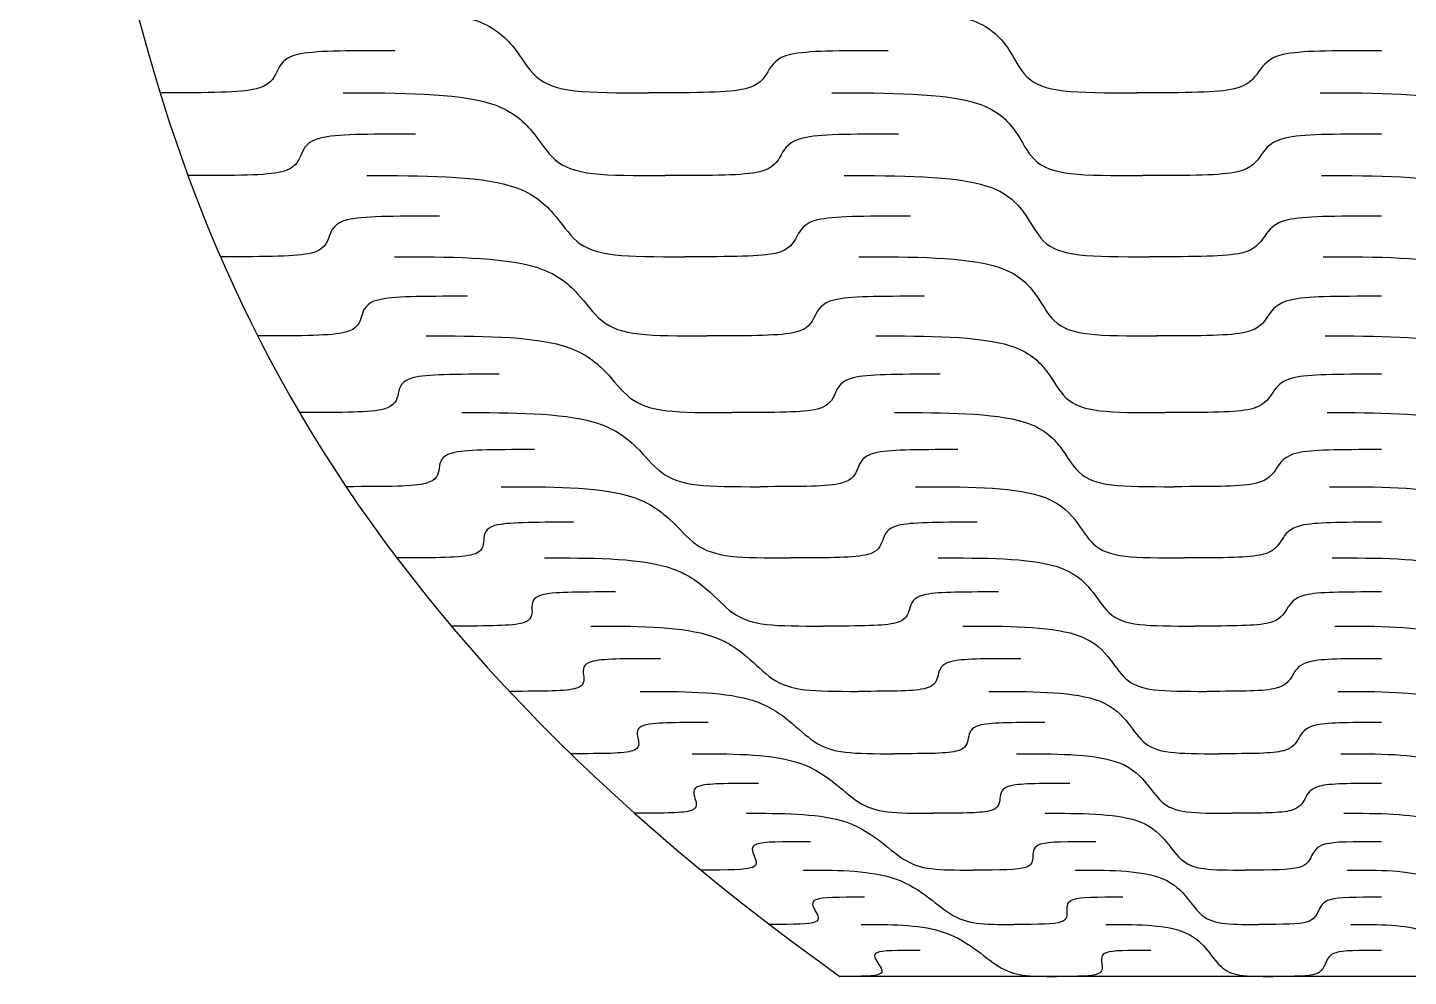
# Model space of a CAD drawing. Extents: x 0.4 to 17.3, y 0.4 to 6.1.
# Drawn here: x 8.953 to 11.06, y 0.36 to 1.807 of the extents above; entities that cross this region are included whole.
import ezdxf

# ---------------------------------------------------------------- set-up
doc = ezdxf.new("R2010")
doc.units = 0
doc.header["$MEASUREMENT"] = 0
doc.layers.add('DEFAULT', color=7, linetype='CONTINUOUS')

msp = doc.modelspace()

# ---------------------------------------------------------------- linework, layer by layer
at = {"layer": 'DEFAULT'}
msp.add_lwpolyline([(11.8448, 0.3601), (10.1921, 0.3601)], dxfattribs=at)
for points, knots in [([(8.9526, 4.4919), (8.9526, 3.3114), (8.9526, 2.7212), (9.0559, 2.1309), (9.1592, 1.5406), (9.3658, 0.9504), (10.1921, 0.3601)], [0, 0, 0, 0, 1, 1, 1, 2, 2, 2, 2]), ([(9.4034, 1.8363), (9.4905, 1.8363), (9.5778, 1.8363), (9.6316, 1.8198), (9.6629, 1.8102), (9.681, 1.7939), (9.6945, 1.7768), (9.7071, 1.7609), (9.716, 1.7445), (9.7287, 1.7329), (9.7558, 1.7081), (9.8021, 1.7079), (9.9001, 1.7079)], [0, 0, 0, 0, 1, 1, 1, 2, 2, 2, 3, 3, 3, 4, 4, 4, 4]), ([(10.1634, 1.8363), (10.2506, 1.8363), (10.3378, 1.8363), (10.3897, 1.8198), (10.4199, 1.8102), (10.4363, 1.7939), (10.4479, 1.7768), (10.4586, 1.7609), (10.4656, 1.7445), (10.4771, 1.7329), (10.5013, 1.7081), (10.5476, 1.7079), (10.6457, 1.7079)], [0, 0, 0, 0, 1, 1, 1, 2, 2, 2, 3, 3, 3, 4, 4, 4, 4]), ([(10.9235, 1.8363), (11.0106, 1.8363), (11.0978, 1.8363), (11.1479, 1.8198), (11.177, 1.8102), (11.1915, 1.7939), (11.2012, 1.7768), (11.2102, 1.7609), (11.2153, 1.7445), (11.2254, 1.7329), (11.2469, 1.7081), (11.2932, 1.7079), (11.3912, 1.7079)], [0, 0, 0, 0, 1, 1, 1, 2, 2, 2, 3, 3, 3, 4, 4, 4, 4]), ([(9.5129, 1.7721), (9.4354, 1.7721), (9.3898, 1.7721), (9.3645, 1.7662), (9.3437, 1.7612), (9.338, 1.7509), (9.3328, 1.74), (9.3277, 1.7292), (9.322, 1.7188), (9.3014, 1.7139), (9.2764, 1.7079), (9.2313, 1.7079), (9.1546, 1.7079)], [0, 0, 0, 0, 1, 1, 1, 2, 2, 2, 3, 3, 3, 4, 4, 4, 4]), ([(10.2657, 1.7721), (10.1882, 1.7721), (10.1426, 1.7721), (10.1166, 1.7662), (10.0953, 1.7612), (10.0884, 1.7509), (10.082, 1.74), (10.0756, 1.7292), (10.0688, 1.7188), (10.0477, 1.7139), (10.0219, 1.7079), (9.9768, 1.7079), (9.9001, 1.7079)], [0, 0, 0, 0, 1, 1, 1, 2, 2, 2, 3, 3, 3, 4, 4, 4, 4]), ([(11.0185, 1.7721), (10.941, 1.7721), (10.8954, 1.7721), (10.8687, 1.7662), (10.8468, 1.7612), (10.8388, 1.7509), (10.8312, 1.74), (10.8235, 1.7292), (10.8156, 1.7188), (10.7939, 1.7139), (10.7675, 1.7079), (10.7224, 1.7079), (10.6457, 1.7079)], [0, 0, 0, 0, 1, 1, 1, 2, 2, 2, 3, 3, 3, 4, 4, 4, 4]), ([(9.4342, 1.7079), (9.5197, 1.7079), (9.6053, 1.7079), (9.6587, 1.6917), (9.6897, 1.6822), (9.7082, 1.6662), (9.7221, 1.6494), (9.735, 1.6338), (9.7443, 1.6176), (9.7573, 1.6061), (9.7847, 1.5818), (9.8299, 1.5816), (9.9257, 1.5816)], [0, 0, 0, 0, 1, 1, 1, 2, 2, 2, 3, 3, 3, 4, 4, 4, 4]), ([(10.1797, 1.7079), (10.2652, 1.7079), (10.3508, 1.7079), (10.402, 1.6917), (10.4318, 1.6822), (10.4481, 1.6662), (10.4597, 1.6494), (10.4705, 1.6338), (10.4777, 1.6176), (10.4891, 1.6061), (10.5132, 1.5818), (10.5584, 1.5816), (10.6542, 1.5816)], [0, 0, 0, 0, 1, 1, 1, 2, 2, 2, 3, 3, 3, 4, 4, 4, 4]), ([(10.9253, 1.7079), (11.0107, 1.7079), (11.0964, 1.7079), (11.1454, 1.6917), (11.1739, 1.6822), (11.188, 1.6662), (11.1974, 1.6494), (11.2061, 1.6338), (11.211, 1.6176), (11.2209, 1.6061), (11.2417, 1.5818), (11.2869, 1.5816), (11.3827, 1.5816)], [0, 0, 0, 0, 1, 1, 1, 2, 2, 2, 3, 3, 3, 4, 4, 4, 4]), ([(9.5444, 1.6448), (9.4686, 1.6448), (9.424, 1.6448), (9.3995, 1.6389), (9.3793, 1.6341), (9.3743, 1.6239), (9.3698, 1.6132), (9.3653, 1.6025), (9.3603, 1.5923), (9.3404, 1.5874), (9.3162, 1.5816), (9.2722, 1.5816), (9.1972, 1.5816)], [0, 0, 0, 0, 1, 1, 1, 2, 2, 2, 3, 3, 3, 4, 4, 4, 4]), ([(10.2814, 1.6448), (10.2056, 1.6448), (10.161, 1.6448), (10.1357, 1.6389), (10.1149, 1.6341), (10.1085, 1.6239), (10.1025, 1.6132), (10.0966, 1.6025), (10.0902, 1.5923), (10.0697, 1.5874), (10.0447, 1.5816), (10.0006, 1.5816), (9.9257, 1.5816)], [0, 0, 0, 0, 1, 1, 1, 2, 2, 2, 3, 3, 3, 4, 4, 4, 4]), ([(11.0185, 1.6448), (10.9426, 1.6448), (10.898, 1.6448), (10.8719, 1.6389), (10.8505, 1.6341), (10.8427, 1.6239), (10.8353, 1.6132), (10.8279, 1.6025), (10.8202, 1.5923), (10.799, 1.5874), (10.7732, 1.5816), (10.7291, 1.5816), (10.6542, 1.5816)], [0, 0, 0, 0, 1, 1, 1, 2, 2, 2, 3, 3, 3, 4, 4, 4, 4]), ([(9.4704, 1.5816), (9.5539, 1.5816), (9.6376, 1.5816), (9.6905, 1.5657), (9.7213, 1.5564), (9.74, 1.5407), (9.7543, 1.5242), (9.7676, 1.5089), (9.7774, 1.4931), (9.7905, 1.4818), (9.8183, 1.4579), (9.8623, 1.4578), (9.9555, 1.4578)], [0, 0, 0, 0, 1, 1, 1, 2, 2, 2, 3, 3, 3, 4, 4, 4, 4]), ([(10.1989, 1.5816), (10.2824, 1.5816), (10.3661, 1.5816), (10.4165, 1.5657), (10.4458, 1.5564), (10.4619, 1.5407), (10.4736, 1.5242), (10.4845, 1.5089), (10.4917, 1.4931), (10.503, 1.4818), (10.527, 1.4579), (10.5709, 1.4578), (10.6641, 1.4578)], [0, 0, 0, 0, 1, 1, 1, 2, 2, 2, 3, 3, 3, 4, 4, 4, 4]), ([(10.9274, 1.5816), (11.0109, 1.5816), (11.0946, 1.5816), (11.1424, 1.5657), (11.1702, 1.5564), (11.1839, 1.5407), (11.1929, 1.5242), (11.2013, 1.5089), (11.206, 1.4931), (11.2155, 1.4818), (11.2356, 1.4579), (11.2796, 1.4578), (11.3728, 1.4578)], [0, 0, 0, 0, 1, 1, 1, 2, 2, 2, 3, 3, 3, 4, 4, 4, 4]), ([(9.5813, 1.5197), (9.5074, 1.5197), (9.4638, 1.5197), (9.4403, 1.5139), (9.4209, 1.5092), (9.4166, 1.4992), (9.4128, 1.4887), (9.409, 1.4783), (9.4048, 1.4683), (9.3857, 1.4635), (9.3626, 1.4578), (9.3197, 1.4578), (9.2468, 1.4578)], [0, 0, 0, 0, 1, 1, 1, 2, 2, 2, 3, 3, 3, 4, 4, 4, 4]), ([(10.2999, 1.5197), (10.2259, 1.5197), (10.1824, 1.5197), (10.1579, 1.5139), (10.1378, 1.5092), (10.1319, 1.4992), (10.1264, 1.4887), (10.121, 1.4783), (10.1151, 1.4683), (10.0953, 1.4635), (10.0712, 1.4578), (10.0284, 1.4578), (9.9555, 1.4578)], [0, 0, 0, 0, 1, 1, 1, 2, 2, 2, 3, 3, 3, 4, 4, 4, 4]), ([(11.0185, 1.5197), (10.9445, 1.5197), (10.901, 1.5197), (10.8756, 1.5139), (10.8547, 1.5092), (10.8472, 1.4992), (10.8401, 1.4887), (10.8329, 1.4783), (10.8255, 1.4683), (10.8049, 1.4635), (10.7799, 1.4578), (10.737, 1.4578), (10.6641, 1.4578)], [0, 0, 0, 0, 1, 1, 1, 2, 2, 2, 3, 3, 3, 4, 4, 4, 4]), ([(9.5125, 1.4578), (9.5938, 1.4578), (9.6752, 1.4578), (9.7275, 1.4423), (9.7579, 1.4332), (9.7768, 1.4179), (9.7915, 1.4019), (9.8052, 1.3869), (9.8154, 1.3715), (9.8287, 1.3605), (9.8567, 1.3373), (9.8993, 1.3371), (9.9895, 1.3371)], [0, 0, 0, 0, 1, 1, 1, 2, 2, 2, 3, 3, 3, 4, 4, 4, 4]), ([(10.2212, 1.4578), (10.3025, 1.4578), (10.3839, 1.4578), (10.4332, 1.4423), (10.4619, 1.4332), (10.478, 1.4179), (10.4896, 1.4019), (10.5005, 1.3869), (10.5079, 1.3715), (10.519, 1.3605), (10.5427, 1.3373), (10.5852, 1.3371), (10.6755, 1.3371)], [0, 0, 0, 0, 1, 1, 1, 2, 2, 2, 3, 3, 3, 4, 4, 4, 4]), ([(10.9299, 1.4578), (11.0111, 1.4578), (11.0926, 1.4578), (11.139, 1.4423), (11.1659, 1.4332), (11.1791, 1.4179), (11.1878, 1.4019), (11.1958, 1.3869), (11.2003, 1.3715), (11.2094, 1.3605), (11.2287, 1.3373), (11.2712, 1.3371), (11.3614, 1.3371)], [0, 0, 0, 0, 1, 1, 1, 2, 2, 2, 3, 3, 3, 4, 4, 4, 4]), ([(9.6238, 1.3975), (9.5521, 1.3975), (9.5098, 1.3975), (9.4874, 1.3918), (9.4689, 1.3872), (9.4653, 1.3775), (9.4623, 1.3673), (9.4593, 1.3571), (9.4558, 1.3473), (9.4377, 1.3427), (9.4156, 1.3371), (9.3741, 1.3371), (9.3036, 1.3371)], [0, 0, 0, 0, 1, 1, 1, 2, 2, 2, 3, 3, 3, 4, 4, 4, 4]), ([(10.3211, 1.3975), (10.2494, 1.3975), (10.2071, 1.3975), (10.1836, 1.3918), (10.1642, 1.3872), (10.1588, 1.3775), (10.1539, 1.3673), (10.149, 1.3571), (10.1437, 1.3473), (10.1247, 1.3427), (10.1016, 1.3371), (10.0601, 1.3371), (9.9895, 1.3371)], [0, 0, 0, 0, 1, 1, 1, 2, 2, 2, 3, 3, 3, 4, 4, 4, 4]), ([(11.0185, 1.3975), (10.9467, 1.3975), (10.9045, 1.3975), (10.8799, 1.3918), (10.8596, 1.3872), (10.8524, 1.3775), (10.8455, 1.3673), (10.8387, 1.3571), (10.8316, 1.3473), (10.8117, 1.3427), (10.7875, 1.3371), (10.746, 1.3371), (10.6755, 1.3371)], [0, 0, 0, 0, 1, 1, 1, 2, 2, 2, 3, 3, 3, 4, 4, 4, 4]), ([(9.5608, 1.3371), (9.6394, 1.3371), (9.7183, 1.3371), (9.7697, 1.3221), (9.7996, 1.3133), (9.8187, 1.2985), (9.8338, 1.2829), (9.8477, 1.2684), (9.8585, 1.2535), (9.8718, 1.2428), (9.9001, 1.2203), (9.941, 1.2201), (10.0279, 1.2201)], [0, 0, 0, 0, 1, 1, 1, 2, 2, 2, 3, 3, 3, 4, 4, 4, 4]), ([(10.2468, 1.3371), (10.3254, 1.3371), (10.4043, 1.3371), (10.4523, 1.3221), (10.4803, 1.3133), (10.4962, 1.2985), (10.5078, 1.2829), (10.5187, 1.2684), (10.5261, 1.2535), (10.5371, 1.2428), (10.5605, 1.2203), (10.6014, 1.2201), (10.6883, 1.2201)], [0, 0, 0, 0, 1, 1, 1, 2, 2, 2, 3, 3, 3, 4, 4, 4, 4]), ([(10.9327, 1.3371), (11.0114, 1.3371), (11.0902, 1.3371), (11.135, 1.3221), (11.1611, 1.3133), (11.1737, 1.2985), (11.1819, 1.2829), (11.1896, 1.2684), (11.1938, 1.2535), (11.2025, 1.2428), (11.2209, 1.2203), (11.2618, 1.2201), (11.3486, 1.2201)], [0, 0, 0, 0, 1, 1, 1, 2, 2, 2, 3, 3, 3, 4, 4, 4, 4]), ([(9.6721, 1.2786), (9.6029, 1.2786), (9.5621, 1.2786), (9.5407, 1.2732), (9.5232, 1.2687), (9.5204, 1.2593), (9.5182, 1.2494), (9.516, 1.2395), (9.5134, 1.23), (9.4962, 1.2255), (9.4754, 1.2201), (9.4354, 1.2201), (9.3675, 1.2201)], [0, 0, 0, 0, 1, 1, 1, 2, 2, 2, 3, 3, 3, 4, 4, 4, 4]), ([(10.3453, 1.2786), (10.276, 1.2786), (10.2352, 1.2786), (10.2127, 1.2732), (10.1942, 1.2687), (10.1893, 1.2593), (10.185, 1.2494), (10.1806, 1.2395), (10.1759, 1.23), (10.1578, 1.2255), (10.1357, 1.2201), (10.0958, 1.2201), (10.0279, 1.2201)], [0, 0, 0, 0, 1, 1, 1, 2, 2, 2, 3, 3, 3, 4, 4, 4, 4]), ([(11.0185, 1.2786), (10.9492, 1.2786), (10.9084, 1.2786), (10.8847, 1.2732), (10.8652, 1.2687), (10.8583, 1.2593), (10.8518, 1.2494), (10.8452, 1.2395), (10.8384, 1.23), (10.8193, 1.2255), (10.7961, 1.2201), (10.7562, 1.2201), (10.6883, 1.2201)], [0, 0, 0, 0, 1, 1, 1, 2, 2, 2, 3, 3, 3, 4, 4, 4, 4]), ([(9.6152, 1.2201), (9.6909, 1.2201), (9.7668, 1.2201), (9.8171, 1.2056), (9.8464, 1.1971), (9.8656, 1.1828), (9.881, 1.1678), (9.8952, 1.1538), (9.9064, 1.1394), (9.9197, 1.1291), (9.9481, 1.1073), (9.9873, 1.1071), (10.0704, 1.1071)], [0, 0, 0, 0, 1, 1, 1, 2, 2, 2, 3, 3, 3, 4, 4, 4, 4]), ([(10.2755, 1.2201), (10.3512, 1.2201), (10.4272, 1.2201), (10.4738, 1.2056), (10.501, 1.1971), (10.5166, 1.1828), (10.5282, 1.1678), (10.5389, 1.1538), (10.5465, 1.1394), (10.5573, 1.1291), (10.5802, 1.1073), (10.6193, 1.1071), (10.7024, 1.1071)], [0, 0, 0, 0, 1, 1, 1, 2, 2, 2, 3, 3, 3, 4, 4, 4, 4]), ([(10.9359, 1.2201), (11.0116, 1.2201), (11.0876, 1.2201), (11.1306, 1.2056), (11.1556, 1.1971), (11.1676, 1.1828), (11.1754, 1.1678), (11.1827, 1.1538), (11.1866, 1.1394), (11.1948, 1.1291), (11.2122, 1.1073), (11.2513, 1.1071), (11.3345, 1.1071)], [0, 0, 0, 0, 1, 1, 1, 2, 2, 2, 3, 3, 3, 4, 4, 4, 4]), ([(9.7261, 1.1636), (9.6596, 1.1636), (9.6204, 1.1636), (9.6003, 1.1584), (9.5838, 1.1541), (9.5818, 1.1449), (9.5805, 1.1354), (9.5791, 1.1258), (9.5772, 1.1167), (9.5612, 1.1124), (9.5416, 1.1071), (9.5034, 1.1071), (9.4384, 1.1071)], [0, 0, 0, 0, 1, 1, 1, 2, 2, 2, 3, 3, 3, 4, 4, 4, 4]), ([(10.3723, 1.1636), (10.3058, 1.1636), (10.2666, 1.1636), (10.2452, 1.1584), (10.2276, 1.1541), (10.2233, 1.1449), (10.2196, 1.1354), (10.2158, 1.1258), (10.2117, 1.1167), (10.1945, 1.1124), (10.1736, 1.1071), (10.1354, 1.1071), (10.0704, 1.1071)], [0, 0, 0, 0, 1, 1, 1, 2, 2, 2, 3, 3, 3, 4, 4, 4, 4]), ([(11.0185, 1.1636), (10.952, 1.1636), (10.9128, 1.1636), (10.8901, 1.1584), (10.8714, 1.1541), (10.8648, 1.1449), (10.8587, 1.1354), (10.8525, 1.1258), (10.8461, 1.1167), (10.8278, 1.1124), (10.8057, 1.1071), (10.7674, 1.1071), (10.7024, 1.1071)], [0, 0, 0, 0, 1, 1, 1, 2, 2, 2, 3, 3, 3, 4, 4, 4, 4]), ([(9.6754, 1.1071), (9.7479, 1.1071), (9.8206, 1.1071), (9.8696, 1.0932), (9.8981, 1.0851), (9.9174, 1.0713), (9.9329, 1.0568), (9.9474, 1.0434), (9.9589, 1.0295), (9.9722, 1.0196), (10.0005, 0.9987), (10.0378, 0.9985), (10.1169, 0.9985)], [0, 0, 0, 0, 1, 1, 1, 2, 2, 2, 3, 3, 3, 4, 4, 4, 4]), ([(10.3074, 1.1071), (10.3799, 1.1071), (10.4526, 1.1071), (10.4976, 1.0932), (10.5238, 1.0851), (10.5392, 1.0713), (10.5506, 1.0568), (10.5612, 1.0434), (10.5687, 1.0295), (10.5793, 1.0196), (10.6016, 0.9987), (10.6389, 0.9985), (10.7179, 0.9985)], [0, 0, 0, 0, 1, 1, 1, 2, 2, 2, 3, 3, 3, 4, 4, 4, 4]), ([(10.9394, 1.1071), (11.0119, 1.1071), (11.0846, 1.1071), (11.1257, 1.0932), (11.1496, 1.0851), (11.161, 1.0713), (11.1683, 1.0568), (11.1751, 1.0434), (11.1786, 1.0295), (11.1864, 1.0196), (11.2027, 0.9987), (11.2399, 0.9985), (11.319, 0.9985)], [0, 0, 0, 0, 1, 1, 1, 2, 2, 2, 3, 3, 3, 4, 4, 4, 4]), ([(9.7854, 1.0528), (9.7219, 1.0528), (9.6846, 1.0528), (9.6658, 1.0478), (9.6504, 1.0437), (9.6492, 1.0349), (9.6486, 1.0257), (9.6481, 1.0165), (9.6471, 1.0077), (9.6321, 1.0036), (9.6139, 0.9985), (9.5776, 0.9985), (9.5158, 0.9985)], [0, 0, 0, 0, 1, 1, 1, 2, 2, 2, 3, 3, 3, 4, 4, 4, 4]), ([(10.4019, 1.0528), (10.3385, 1.0528), (10.3011, 1.0528), (10.2809, 1.0478), (10.2643, 1.0437), (10.2606, 1.0349), (10.2575, 1.0257), (10.2543, 1.0165), (10.2507, 1.0077), (10.2346, 1.0036), (10.215, 0.9985), (10.1787, 0.9985), (10.1169, 0.9985)], [0, 0, 0, 0, 1, 1, 1, 2, 2, 2, 3, 3, 3, 4, 4, 4, 4]), ([(11.0185, 1.0528), (10.955, 1.0528), (10.9176, 1.0528), (10.896, 1.0478), (10.8782, 1.0437), (10.872, 1.0349), (10.8663, 1.0257), (10.8605, 1.0165), (10.8544, 1.0077), (10.8371, 1.0036), (10.8161, 0.9985), (10.7797, 0.9985), (10.7179, 0.9985)], [0, 0, 0, 0, 1, 1, 1, 2, 2, 2, 3, 3, 3, 4, 4, 4, 4]), ([(9.7412, 0.9985), (9.8101, 0.9985), (9.8793, 0.9985), (9.9268, 0.9852), (9.9544, 0.9774), (9.9736, 0.9642), (9.9893, 0.9503), (10.0038, 0.9374), (10.0156, 0.9241), (10.0289, 0.9147), (10.057, 0.8946), (10.0922, 0.8945), (10.1669, 0.8945)], [0, 0, 0, 0, 1, 1, 1, 2, 2, 2, 3, 3, 3, 4, 4, 4, 4]), ([(10.3423, 0.9985), (10.4112, 0.9985), (10.4804, 0.9985), (10.5236, 0.9852), (10.5487, 0.9774), (10.5636, 0.9642), (10.5749, 0.9503), (10.5853, 0.9374), (10.5928, 0.9241), (10.6031, 0.9147), (10.6248, 0.8946), (10.6599, 0.8945), (10.7346, 0.8945)], [0, 0, 0, 0, 1, 1, 1, 2, 2, 2, 3, 3, 3, 4, 4, 4, 4]), ([(10.9433, 0.9985), (11.0122, 0.9985), (11.0814, 0.9985), (11.1203, 0.9852), (11.143, 0.9774), (11.1537, 0.9642), (11.1605, 0.9503), (11.1668, 0.9374), (11.1701, 0.9241), (11.1773, 0.9147), (11.1926, 0.8946), (11.2276, 0.8945), (11.3023, 0.8945)], [0, 0, 0, 0, 1, 1, 1, 2, 2, 2, 3, 3, 3, 4, 4, 4, 4]), ([(9.8497, 0.9465), (9.7895, 0.9465), (9.7541, 0.9465), (9.7368, 0.9417), (9.7225, 0.9377), (9.7221, 0.9293), (9.7223, 0.9205), (9.7226, 0.9117), (9.7223, 0.9033), (9.7086, 0.8993), (9.6919, 0.8945), (9.6575, 0.8945), (9.5992, 0.8945)], [0, 0, 0, 0, 1, 1, 1, 2, 2, 2, 3, 3, 3, 4, 4, 4, 4]), ([(10.4341, 0.9465), (10.3739, 0.9465), (10.3385, 0.9465), (10.3196, 0.9417), (10.304, 0.9377), (10.301, 0.9293), (10.2984, 0.9205), (10.2958, 0.9117), (10.2929, 0.9033), (10.2778, 0.8993), (10.2596, 0.8945), (10.2253, 0.8945), (10.1669, 0.8945)], [0, 0, 0, 0, 1, 1, 1, 2, 2, 2, 3, 3, 3, 4, 4, 4, 4]), ([(11.0185, 0.9465), (10.9583, 0.9465), (10.9229, 0.9465), (10.9024, 0.9417), (10.8856, 0.9377), (10.8798, 0.9293), (10.8744, 0.9205), (10.869, 0.9117), (10.8634, 0.9033), (10.8471, 0.8993), (10.8273, 0.8945), (10.793, 0.8945), (10.7346, 0.8945)], [0, 0, 0, 0, 1, 1, 1, 2, 2, 2, 3, 3, 3, 4, 4, 4, 4]), ([(9.8121, 0.8945), (9.8771, 0.8945), (9.9425, 0.8945), (9.9883, 0.8817), (10.0149, 0.8742), (10.0339, 0.8616), (10.0496, 0.8483), (10.0642, 0.836), (10.0762, 0.8233), (10.0893, 0.8142), (10.1171, 0.795), (10.1501, 0.7949), (10.2201, 0.7949)], [0, 0, 0, 0, 1, 1, 1, 2, 2, 2, 3, 3, 3, 4, 4, 4, 4]), ([(10.3798, 0.8945), (10.4449, 0.8945), (10.5102, 0.8945), (10.5514, 0.8817), (10.5754, 0.8742), (10.5899, 0.8616), (10.6009, 0.8483), (10.6111, 0.836), (10.6186, 0.8233), (10.6284, 0.8142), (10.6494, 0.795), (10.6823, 0.7949), (10.7523, 0.7949)], [0, 0, 0, 0, 1, 1, 1, 2, 2, 2, 3, 3, 3, 4, 4, 4, 4]), ([(10.9475, 0.8945), (11.0126, 0.8945), (11.078, 0.8945), (11.1146, 0.8817), (11.1359, 0.8742), (11.1459, 0.8616), (11.1522, 0.8483), (11.158, 0.836), (11.1609, 0.8233), (11.1676, 0.8142), (11.1817, 0.795), (11.2146, 0.7949), (11.2846, 0.7949)], [0, 0, 0, 0, 1, 1, 1, 2, 2, 2, 3, 3, 3, 4, 4, 4, 4]), ([(9.9185, 0.8447), (9.8619, 0.8447), (9.8286, 0.8447), (9.8127, 0.8401), (9.7996, 0.8363), (9.7999, 0.8282), (9.801, 0.8198), (9.802, 0.8114), (9.8026, 0.8033), (9.79, 0.7995), (9.7748, 0.7949), (9.7426, 0.7949), (9.6879, 0.7949)], [0, 0, 0, 0, 1, 1, 1, 2, 2, 2, 3, 3, 3, 4, 4, 4, 4]), ([(10.4685, 0.8447), (10.4119, 0.8447), (10.3785, 0.8447), (10.361, 0.8401), (10.3465, 0.8363), (10.344, 0.8282), (10.3421, 0.8198), (10.3401, 0.8114), (10.3378, 0.8033), (10.3239, 0.7995), (10.307, 0.7949), (10.2749, 0.7949), (10.2201, 0.7949)], [0, 0, 0, 0, 1, 1, 1, 2, 2, 2, 3, 3, 3, 4, 4, 4, 4]), ([(11.0185, 0.8447), (10.9619, 0.8447), (10.9285, 0.8447), (10.9093, 0.8401), (10.8935, 0.8363), (10.8882, 0.8282), (10.8832, 0.8198), (10.8782, 0.8114), (10.873, 0.8033), (10.8578, 0.7995), (10.8392, 0.7949), (10.8071, 0.7949), (10.7523, 0.7949)], [0, 0, 0, 0, 1, 1, 1, 2, 2, 2, 3, 3, 3, 4, 4, 4, 4]), ([(9.8875, 0.7949), (9.9485, 0.7949), (10.0098, 0.7949), (10.0537, 0.7827), (10.0792, 0.7755), (10.0979, 0.7635), (10.1135, 0.7508), (10.1281, 0.7391), (10.1402, 0.7269), (10.1531, 0.7183), (10.1805, 0.6999), (10.2111, 0.6998), (10.2762, 0.6998)], [0, 0, 0, 0, 1, 1, 1, 2, 2, 2, 3, 3, 3, 4, 4, 4, 4]), ([(10.4197, 0.7949), (10.4807, 0.7949), (10.5421, 0.7949), (10.5811, 0.7827), (10.6038, 0.7755), (10.6177, 0.7635), (10.6284, 0.7508), (10.6384, 0.7391), (10.6457, 0.7269), (10.6552, 0.7183), (10.6754, 0.6999), (10.7059, 0.6998), (10.771, 0.6998)], [0, 0, 0, 0, 1, 1, 1, 2, 2, 2, 3, 3, 3, 4, 4, 4, 4]), ([(10.9519, 0.7949), (11.0129, 0.7949), (11.0743, 0.7949), (11.1085, 0.7827), (11.1284, 0.7755), (11.1376, 0.7635), (11.1433, 0.7508), (11.1487, 0.7391), (11.1512, 0.7269), (11.1573, 0.7183), (11.1703, 0.6999), (11.2008, 0.6998), (11.2659, 0.6998)], [0, 0, 0, 0, 1, 1, 1, 2, 2, 2, 3, 3, 3, 4, 4, 4, 4]), ([(9.9914, 0.7473), (9.9385, 0.7473), (9.9074, 0.7473), (9.893, 0.7429), (9.8811, 0.7393), (9.8823, 0.7316), (9.884, 0.7236), (9.8858, 0.7155), (9.8871, 0.7078), (9.8758, 0.7042), (9.8621, 0.6998), (9.8323, 0.6998), (9.7814, 0.6998)], [0, 0, 0, 0, 1, 1, 1, 2, 2, 2, 3, 3, 3, 4, 4, 4, 4]), ([(10.5049, 0.7473), (10.4521, 0.7473), (10.4209, 0.7473), (10.4048, 0.7429), (10.3915, 0.7393), (10.3896, 0.7316), (10.3882, 0.7236), (10.3868, 0.7155), (10.3851, 0.7078), (10.3724, 0.7042), (10.357, 0.6998), (10.3271, 0.6998), (10.2762, 0.6998)], [0, 0, 0, 0, 1, 1, 1, 2, 2, 2, 3, 3, 3, 4, 4, 4, 4]), ([(11.0185, 0.7473), (10.9656, 0.7473), (10.9345, 0.7473), (10.9166, 0.7429), (10.9019, 0.7393), (10.8969, 0.7316), (10.8924, 0.7236), (10.8879, 0.7155), (10.8831, 0.7078), (10.869, 0.7042), (10.8518, 0.6998), (10.8219, 0.6998), (10.771, 0.6998)], [0, 0, 0, 0, 1, 1, 1, 2, 2, 2, 3, 3, 3, 4, 4, 4, 4]), ([(9.9669, 0.6998), (10.0237, 0.6998), (10.0807, 0.6998), (10.1225, 0.6881), (10.1467, 0.6813), (10.1651, 0.6698), (10.1806, 0.6577), (10.1951, 0.6465), (10.2073, 0.6349), (10.2199, 0.6266), (10.2466, 0.6091), (10.2748, 0.609), (10.3348, 0.609)], [0, 0, 0, 0, 1, 1, 1, 2, 2, 2, 3, 3, 3, 4, 4, 4, 4]), ([(10.4618, 0.6998), (10.5185, 0.6998), (10.5756, 0.6998), (10.6123, 0.6881), (10.6336, 0.6813), (10.647, 0.6698), (10.6573, 0.6577), (10.667, 0.6465), (10.6742, 0.6349), (10.6833, 0.6266), (10.7025, 0.6091), (10.7306, 0.609), (10.7906, 0.609)], [0, 0, 0, 0, 1, 1, 1, 2, 2, 2, 3, 3, 3, 4, 4, 4, 4]), ([(10.9566, 0.6998), (11.0133, 0.6998), (11.0704, 0.6998), (11.1021, 0.6881), (11.1205, 0.6813), (11.1289, 0.6698), (11.1341, 0.6577), (11.1389, 0.6465), (11.1411, 0.6349), (11.1466, 0.6266), (11.1583, 0.6091), (11.1864, 0.609), (11.2463, 0.609)], [0, 0, 0, 0, 1, 1, 1, 2, 2, 2, 3, 3, 3, 4, 4, 4, 4]), ([(10.0678, 0.6544), (10.0189, 0.6544), (9.9901, 0.6544), (9.9772, 0.6502), (9.9666, 0.6467), (9.9685, 0.6394), (9.971, 0.6317), (9.9735, 0.624), (9.9755, 0.6167), (9.9656, 0.6132), (9.9534, 0.609), (9.9259, 0.609), (9.879, 0.609)], [0, 0, 0, 0, 1, 1, 1, 2, 2, 2, 3, 3, 3, 4, 4, 4, 4]), ([(10.5431, 0.6544), (10.4942, 0.6544), (10.4654, 0.6544), (10.4507, 0.6502), (10.4386, 0.6467), (10.4373, 0.6394), (10.4365, 0.6317), (10.4357, 0.624), (10.4346, 0.6167), (10.4231, 0.6132), (10.4092, 0.609), (10.3817, 0.609), (10.3348, 0.609)], [0, 0, 0, 0, 1, 1, 1, 2, 2, 2, 3, 3, 3, 4, 4, 4, 4]), ([(11.0185, 0.6544), (10.9696, 0.6544), (10.9407, 0.6544), (10.9242, 0.6502), (10.9106, 0.6467), (10.9062, 0.6394), (10.9021, 0.6317), (10.898, 0.624), (10.8937, 0.6167), (10.8807, 0.6132), (10.865, 0.609), (10.8374, 0.609), (10.7906, 0.609)], [0, 0, 0, 0, 1, 1, 1, 2, 2, 2, 3, 3, 3, 4, 4, 4, 4]), ([(10.0499, 0.609), (10.1022, 0.609), (10.1548, 0.609), (10.1943, 0.5978), (10.2172, 0.5913), (10.2351, 0.5803), (10.2505, 0.5688), (10.2647, 0.5581), (10.277, 0.547), (10.2893, 0.5391), (10.3153, 0.5224), (10.341, 0.5223), (10.3956, 0.5223)], [0, 0, 0, 0, 1, 1, 1, 2, 2, 2, 3, 3, 3, 4, 4, 4, 4]), ([(10.5057, 0.609), (10.558, 0.609), (10.6106, 0.609), (10.6448, 0.5978), (10.6648, 0.5913), (10.6775, 0.5803), (10.6874, 0.5688), (10.6967, 0.5581), (10.7038, 0.547), (10.7124, 0.5391), (10.7306, 0.5224), (10.7562, 0.5223), (10.8108, 0.5223)], [0, 0, 0, 0, 1, 1, 1, 2, 2, 2, 3, 3, 3, 4, 4, 4, 4]), ([(10.9615, 0.609), (11.0137, 0.609), (11.0663, 0.609), (11.0954, 0.5978), (11.1123, 0.5913), (11.1199, 0.5803), (11.1244, 0.5688), (11.1287, 0.5581), (11.1306, 0.547), (11.1355, 0.5391), (11.1459, 0.5224), (11.1715, 0.5223), (11.2261, 0.5223)], [0, 0, 0, 0, 1, 1, 1, 2, 2, 2, 3, 3, 3, 4, 4, 4, 4]), ([(10.1474, 0.5656), (10.1026, 0.5656), (10.0762, 0.5656), (10.0649, 0.5616), (10.0556, 0.5583), (10.0581, 0.5513), (10.0614, 0.5439), (10.0646, 0.5366), (10.0673, 0.5296), (10.0587, 0.5263), (10.0481, 0.5223), (10.023, 0.5223), (9.9803, 0.5223)], [0, 0, 0, 0, 1, 1, 1, 2, 2, 2, 3, 3, 3, 4, 4, 4, 4]), ([(10.5829, 0.5656), (10.5381, 0.5656), (10.5117, 0.5656), (10.4985, 0.5616), (10.4877, 0.5583), (10.4869, 0.5513), (10.4867, 0.5439), (10.4865, 0.5366), (10.486, 0.5296), (10.4758, 0.5263), (10.4634, 0.5223), (10.4383, 0.5223), (10.3956, 0.5223)], [0, 0, 0, 0, 1, 1, 1, 2, 2, 2, 3, 3, 3, 4, 4, 4, 4]), ([(11.0185, 0.5656), (10.9736, 0.5656), (10.9472, 0.5656), (10.9321, 0.5616), (10.9197, 0.5583), (10.9158, 0.5513), (10.9121, 0.5439), (10.9085, 0.5366), (10.9047, 0.5296), (10.8929, 0.5263), (10.8786, 0.5223), (10.8535, 0.5223), (10.8108, 0.5223)], [0, 0, 0, 0, 1, 1, 1, 2, 2, 2, 3, 3, 3, 4, 4, 4, 4]), ([(10.1361, 0.5223), (10.1837, 0.5223), (10.2316, 0.5223), (10.2687, 0.5116), (10.2903, 0.5054), (10.3076, 0.4949), (10.3227, 0.4839), (10.3368, 0.4736), (10.349, 0.463), (10.3609, 0.4555), (10.3861, 0.4395), (10.4092, 0.4394), (10.4583, 0.4394)], [0, 0, 0, 0, 1, 1, 1, 2, 2, 2, 3, 3, 3, 4, 4, 4, 4]), ([(10.5513, 0.5223), (10.5989, 0.5223), (10.6469, 0.5223), (10.6786, 0.5116), (10.697, 0.5054), (10.7091, 0.4949), (10.7186, 0.4839), (10.7275, 0.4736), (10.7343, 0.463), (10.7424, 0.4555), (10.7596, 0.4395), (10.7826, 0.4394), (10.8317, 0.4394)], [0, 0, 0, 0, 1, 1, 1, 2, 2, 2, 3, 3, 3, 4, 4, 4, 4]), ([(10.9665, 0.5223), (11.0142, 0.5223), (11.0621, 0.5223), (11.0884, 0.5116), (11.1037, 0.5054), (11.1105, 0.4949), (11.1145, 0.4839), (11.1182, 0.4736), (11.1197, 0.463), (11.124, 0.4555), (11.1331, 0.4395), (11.1561, 0.4394), (11.2052, 0.4394)], [0, 0, 0, 0, 1, 1, 1, 2, 2, 2, 3, 3, 3, 4, 4, 4, 4]), ([(10.2298, 0.4808), (10.1892, 0.4808), (10.1652, 0.4808), (10.1555, 0.477), (10.1475, 0.4738), (10.1508, 0.4671), (10.1547, 0.4601), (10.1586, 0.4531), (10.162, 0.4464), (10.1547, 0.4432), (10.1458, 0.4394), (10.1232, 0.4394), (10.0848, 0.4394)], [0, 0, 0, 0, 1, 1, 1, 2, 2, 2, 3, 3, 3, 4, 4, 4, 4]), ([(10.6241, 0.4808), (10.5835, 0.4808), (10.5596, 0.4808), (10.5479, 0.477), (10.5384, 0.4738), (10.5382, 0.4671), (10.5386, 0.4601), (10.5389, 0.4531), (10.539, 0.4464), (10.5301, 0.4432), (10.5192, 0.4394), (10.4967, 0.4394), (10.4583, 0.4394)], [0, 0, 0, 0, 1, 1, 1, 2, 2, 2, 3, 3, 3, 4, 4, 4, 4]), ([(11.0185, 0.4808), (10.9779, 0.4808), (10.9539, 0.4808), (10.9403, 0.477), (10.9292, 0.4738), (10.9257, 0.4671), (10.9225, 0.4601), (10.9193, 0.4531), (10.916, 0.4464), (10.9055, 0.4432), (10.8927, 0.4394), (10.8701, 0.4394), (10.8317, 0.4394)], [0, 0, 0, 0, 1, 1, 1, 2, 2, 2, 3, 3, 3, 4, 4, 4, 4]), ([(10.2249, 0.4394), (10.2677, 0.4394), (10.3109, 0.4394), (10.3454, 0.4292), (10.3655, 0.4233), (10.3823, 0.4132), (10.3971, 0.4027), (10.4108, 0.3929), (10.423, 0.3827), (10.4344, 0.3755), (10.4588, 0.3602), (10.4792, 0.3601), (10.5226, 0.3601)], [0, 0, 0, 0, 1, 1, 1, 2, 2, 2, 3, 3, 3, 4, 4, 4, 4]), ([(10.5983, 0.4394), (10.6411, 0.4394), (10.6843, 0.4394), (10.7133, 0.4292), (10.7302, 0.4233), (10.7416, 0.4132), (10.7506, 0.4027), (10.7591, 0.3929), (10.7657, 0.3827), (10.7733, 0.3755), (10.7894, 0.3602), (10.8097, 0.3601), (10.8532, 0.3601)], [0, 0, 0, 0, 1, 1, 1, 2, 2, 2, 3, 3, 3, 4, 4, 4, 4]), ([(10.9718, 0.4394), (11.0146, 0.4394), (11.0578, 0.4394), (11.0813, 0.4292), (11.0949, 0.4233), (11.1008, 0.4132), (11.1042, 0.4027), (11.1073, 0.3929), (11.1085, 0.3827), (11.1122, 0.3755), (11.12, 0.3602), (11.1402, 0.3601), (11.1837, 0.3601)], [0, 0, 0, 0, 1, 1, 1, 2, 2, 2, 3, 3, 3, 4, 4, 4, 4]), ([(10.3145, 0.3998), (10.2782, 0.3998), (10.2569, 0.3998), (10.2488, 0.3961), (10.2421, 0.3931), (10.246, 0.3867), (10.2506, 0.38), (10.2552, 0.3732), (10.2593, 0.3668), (10.2533, 0.3638), (10.246, 0.3601), (10.2261, 0.3601), (10.1921, 0.3601)], [0, 0, 0, 0, 1, 1, 1, 2, 2, 2, 3, 3, 3, 4, 4, 4, 4]), ([(10.6665, 0.3998), (10.6302, 0.3998), (10.6089, 0.3998), (10.5988, 0.3961), (10.5905, 0.3931), (10.5909, 0.3867), (10.5919, 0.38), (10.5928, 0.3732), (10.5935, 0.3668), (10.5858, 0.3638), (10.5766, 0.3601), (10.5566, 0.3601), (10.5226, 0.3601)], [0, 0, 0, 0, 1, 1, 1, 2, 2, 2, 3, 3, 3, 4, 4, 4, 4]), ([(11.0185, 0.3998), (10.9822, 0.3998), (10.9609, 0.3998), (10.9488, 0.3961), (10.9389, 0.3931), (10.9358, 0.3867), (10.9331, 0.38), (10.9304, 0.3732), (10.9276, 0.3668), (10.9184, 0.3638), (10.9071, 0.3601), (10.8872, 0.3601), (10.8532, 0.3601)], [0, 0, 0, 0, 1, 1, 1, 2, 2, 2, 3, 3, 3, 4, 4, 4, 4])]:
    msp.add_open_spline(points, degree=3, knots=knots, dxfattribs=at)

doc.saveas('drawing.dxf')
